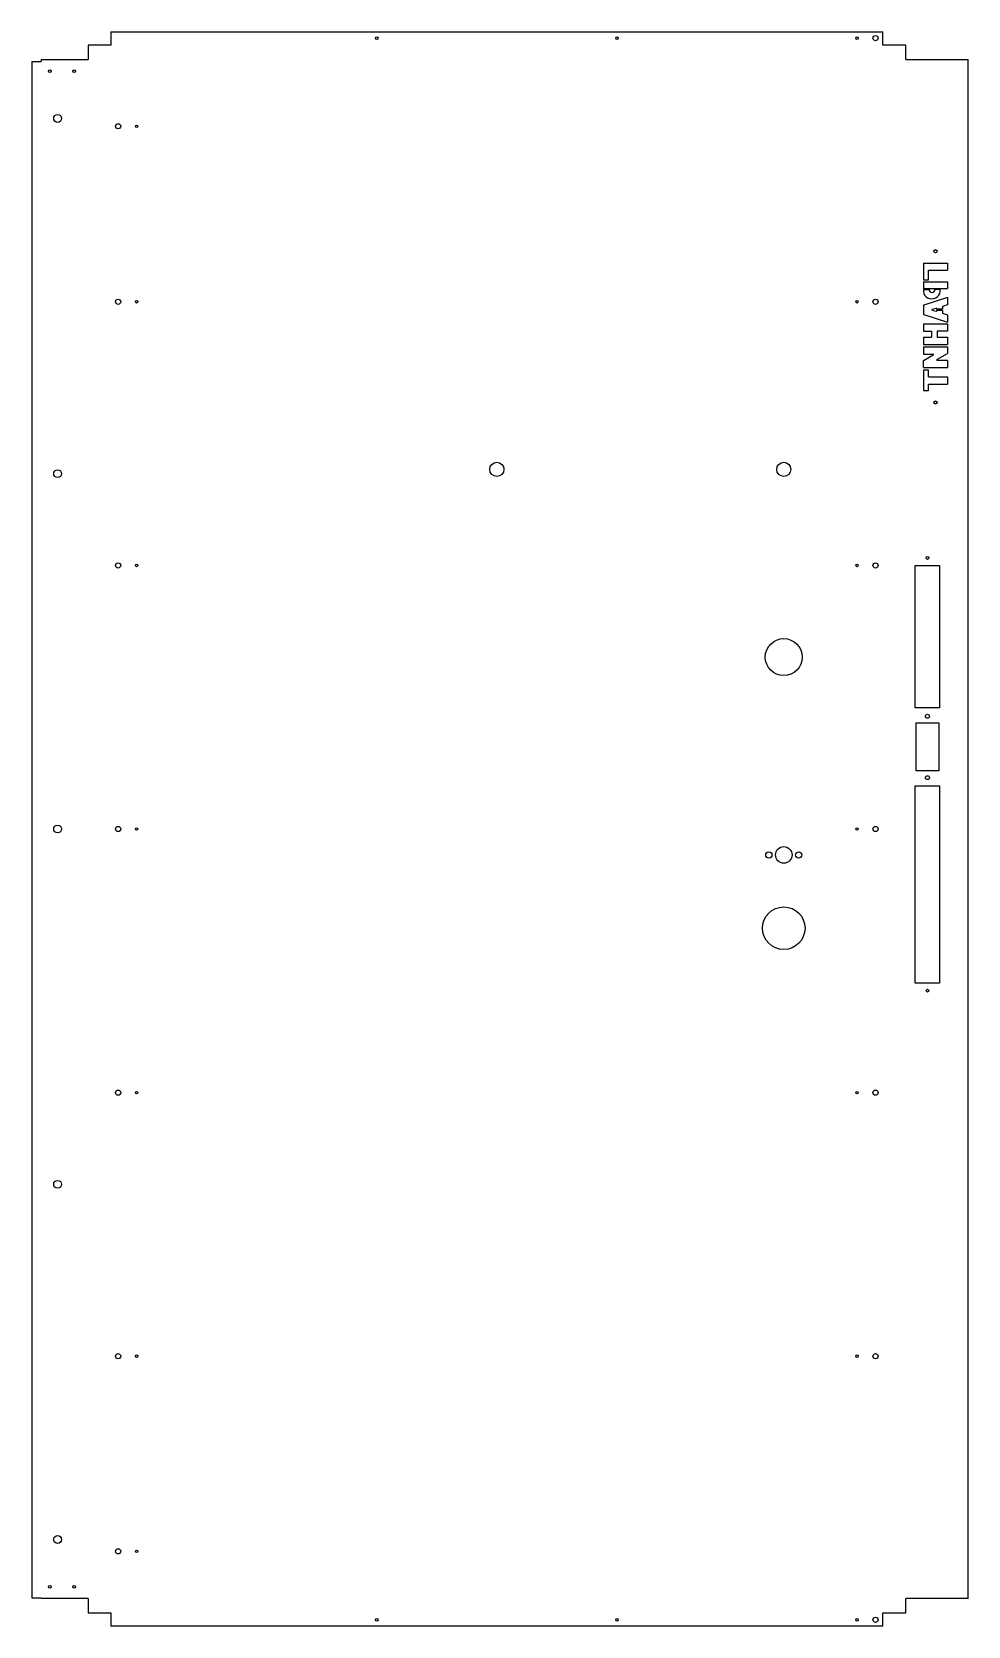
# Model space of a CAD drawing. Header units: millimetres. Extents: x -452 to 739, y -905 to 1121.
import ezdxf

# ---------------------------------------------------------------- set-up
doc = ezdxf.new("R2010")
doc.units = ezdxf.units.MM

msp = doc.modelspace()

# ---------------------------------------------------------------- linework, layer by layer
at = {"color": 7, "linetype": 'Continuous', "lineweight": 25}
for p, q in [((-351.2, 1121), (-351.2, 1104)), ((-351.2, 1121), (630.6, 1121)), ((630.6, 1104), (630.6, 1121)), ((-380.1, 1104), (-380.1, 1086)), ((-351.2, 1104), (-380.1, 1104)), ((659.5, 1104), (630.6, 1104)), ((659.5, 1086), (659.5, 1104)), ((-451.5, 1083.5), (-451.5, -868.9)), ((-451.5, 1083.5), (-439.6, 1083.5)), ((-439.6, 1086), (-439.6, 1083.5)), ((-439.6, 1086), (-380.1, 1086)), ((659.5, 1086), (738.9, 1086)), ((738.9, -870), (738.9, 1086)), ((682.2, 827.2), (712.6, 827.2)), ((682.2, 827.2), (682.2, 805.8)), ((688.7, 805.8), (688.7, 818.2)), ((688.7, 818.2), (712.6, 818.2)), ((712.6, 827.2), (712.6, 818.2)), ((682.2, 805.8), (688.7, 805.8)), ((682.2, 803.2), (712.6, 803.2)), ((682.2, 803.2), (682.2, 794.9)), ((682.2, 794.9), (712.6, 794.9)), ((682.2, 793.7), (689.2, 793.7)), ((682.2, 793.7), (682.2, 791)), ((703.2, 793.7), (696.7, 793.7)), ((703.2, 791), (703.2, 793.7)), ((712.6, 803.2), (712.6, 794.9)), ((682.4, 773.8), (682.2, 773.5)), ((682.2, 773.5), (682.2, 762)), ((712.6, 783.5), (682.4, 773.8)), ((712.6, 774), (706.2, 772.1)), ((706.2, 772.1), (706.2, 768.6)), ((712.6, 783.5), (712.6, 774)), ((682.2, 749.8), (712.6, 749.8)), ((682.2, 749.8), (682.2, 740.8)), ((682.4, 761.7), (712.6, 752)), ((698.4, 769.6), (693.2, 768)), ((693.2, 767.5), (698.4, 765.9)), ((698.7, 769.4), (698.7, 768.6)), ((706.2, 768.6), (698.7, 768.6)), ((706.2, 766.8), (698.7, 766.8)), ((698.7, 766.8), (698.7, 766.1)), ((706.2, 766.8), (706.2, 763.4)), ((706.2, 763.4), (712.6, 761.5)), ((712.6, 761.5), (712.6, 752)), ((712.6, 749.8), (712.6, 740.8)), ((682.2, 740.8), (692.2, 740.8)), ((682.2, 732.8), (692.2, 732.8)), ((682.2, 732.8), (682.2, 723.8)), ((692.2, 740.8), (692.2, 732.8)), ((699.5, 740.8), (699.5, 732.8)), ((712.6, 740.8), (699.5, 740.8)), ((699.5, 732.8), (712.6, 732.8)), ((712.6, 732.8), (712.6, 723.8)), ((682.2, 723.8), (712.6, 723.8)), ((682.2, 720.5), (712.6, 720.5)), ((682.2, 720.5), (682.2, 711.5)), ((682.2, 711.5), (694.4, 711.5)), ((682.2, 703.5), (694.6, 710.5)), ((699.2, 704.4), (712.6, 712.1)), ((712.6, 720.5), (712.6, 712.1)), ((682.2, 694.5), (682.2, 703.5)), ((682.2, 694.5), (712.6, 694.5)), ((688.7, 691), (682.2, 691)), ((682.2, 691), (682.2, 665)), ((688.7, 682.6), (688.7, 691)), ((712.6, 703.5), (699.5, 703.5)), ((712.6, 703.5), (712.6, 694.5)), ((688.7, 682.6), (712.6, 682.6)), ((688.7, 665), (688.7, 673.2)), ((688.7, 673.2), (712.6, 673.2)), ((712.6, 682.6), (712.6, 673.2)), ((682.2, 665), (688.7, 665)), ((671.7, 442.9), (702.7, 442.9)), ((671.7, 261.9), (671.7, 442.9)), ((702.7, 442.9), (702.7, 261.9)), ((702.7, 261.9), (671.7, 261.9)), ((672.7, 242.9), (701.7, 242.9)), ((672.7, 181.9), (672.7, 242.9)), ((701.7, 242.9), (701.7, 181.9)), ((671.7, 162.9), (702.7, 162.9)), ((671.7, -88), (671.7, 162.9)), ((701.7, 181.9), (672.7, 181.9)), ((702.7, 162.9), (702.7, -88)), ((702.7, -88), (671.7, -88)), ((-451.5, -868.9), (-439.6, -868.9)), ((-439.6, -870), (-439.6, -868.9)), ((-380.1, -870), (-439.6, -870)), ((-380.1, -870), (-380.1, -888)), ((738.9, -870), (659.5, -870)), ((659.5, -888), (659.5, -870)), ((-380.1, -888), (-351.2, -888)), ((-351.2, -888), (-351.2, -905)), ((630.6, -888), (659.5, -888)), ((630.6, -905), (630.6, -888)), ((630.6, -905), (-351.2, -905))]:
    msp.add_line(p, q, dxfattribs=at)
for centre, radius in [((-13, 1113), 1.6), ((292.4, 1113), 1.6), ((597.7, 1113), 1.6), ((621.2, 1113), 3.3), ((-428.6, 1071), 1.75), ((-397.8, 1071), 1.75), ((-418.8, 1011), 5), ((-341.8, 1001), 3.3), ((-318.3, 1001), 1.6), ((697.4, 842.2), 2), ((-341.8, 778), 3.3), ((-318.3, 778), 1.6), ((597.7, 778), 1.6), ((621.2, 778), 3.3), ((697.4, 650), 2), ((139.7, 565), 9), ((504.5, 565), 9), ((-418.8, 559.5), 5), ((-341.8, 442.9), 3.3), ((621.2, 442.9), 3.3), ((687.2, 452.4), 1.75), ((-318.3, 442.9), 1.6), ((597.7, 442.9), 1.6), ((504.5, 326.4), 23.5), ((687.2, 251.2), 2.5), ((687.2, 173.2), 2.5), ((-418.8, 108), 5), ((-341.8, 108), 3.3), ((-318.3, 108), 1.6), ((597.7, 108), 1.6), ((621.2, 108), 3.3), ((504.5, 75), 10.5), ((485.5, 75), 4), ((523.5, 75), 4), ((504.5, -18.1), 27), ((687.2, -97.5), 1.75), ((-341.8, -227.1), 3.3), ((-318.3, -227.1), 1.6), ((597.7, -227.1), 1.6), ((621.2, -227.1), 3.3), ((-418.8, -343.6), 5), ((-341.8, -562), 3.3), ((-318.3, -562), 1.6), ((597.7, -562), 1.6), ((621.2, -562), 3.3), ((-418.8, -795), 5), ((-341.8, -810), 3.3), ((-318.3, -810), 1.6), ((-428.6, -855), 1.75), ((-397.8, -855), 1.75), ((-13, -897), 1.6), ((292.4, -897), 1.6), ((597.7, -897), 1.6), ((621.2, -897), 3.3)]:
    msp.add_circle(centre, radius, dxfattribs=at)
for centre, radius, start, end in [((693, 793.7), 3.75, 180, 360), ((682.5, 762), 0.3, 180, 252.1154), ((693.2, 767.8), 0.3, 107.1985, 252.8015), ((698.4, 769.4), 0.3, 0, 107.1985), ((698.4, 766.1), 0.3, 252.8015, 360), ((694.4, 711), 0.5, 299.5695, 90), ((699.5, 704), 0.5, 119.8894, 270)]:
    msp.add_arc(centre, radius, start, end, dxfattribs=at)
msp.add_ellipse((692.7, 791), major_axis=(-10.5, 0), ratio=0.882283, start_param=0, end_param=3.141593, dxfattribs=at)

doc.saveas('drawing.dxf')
